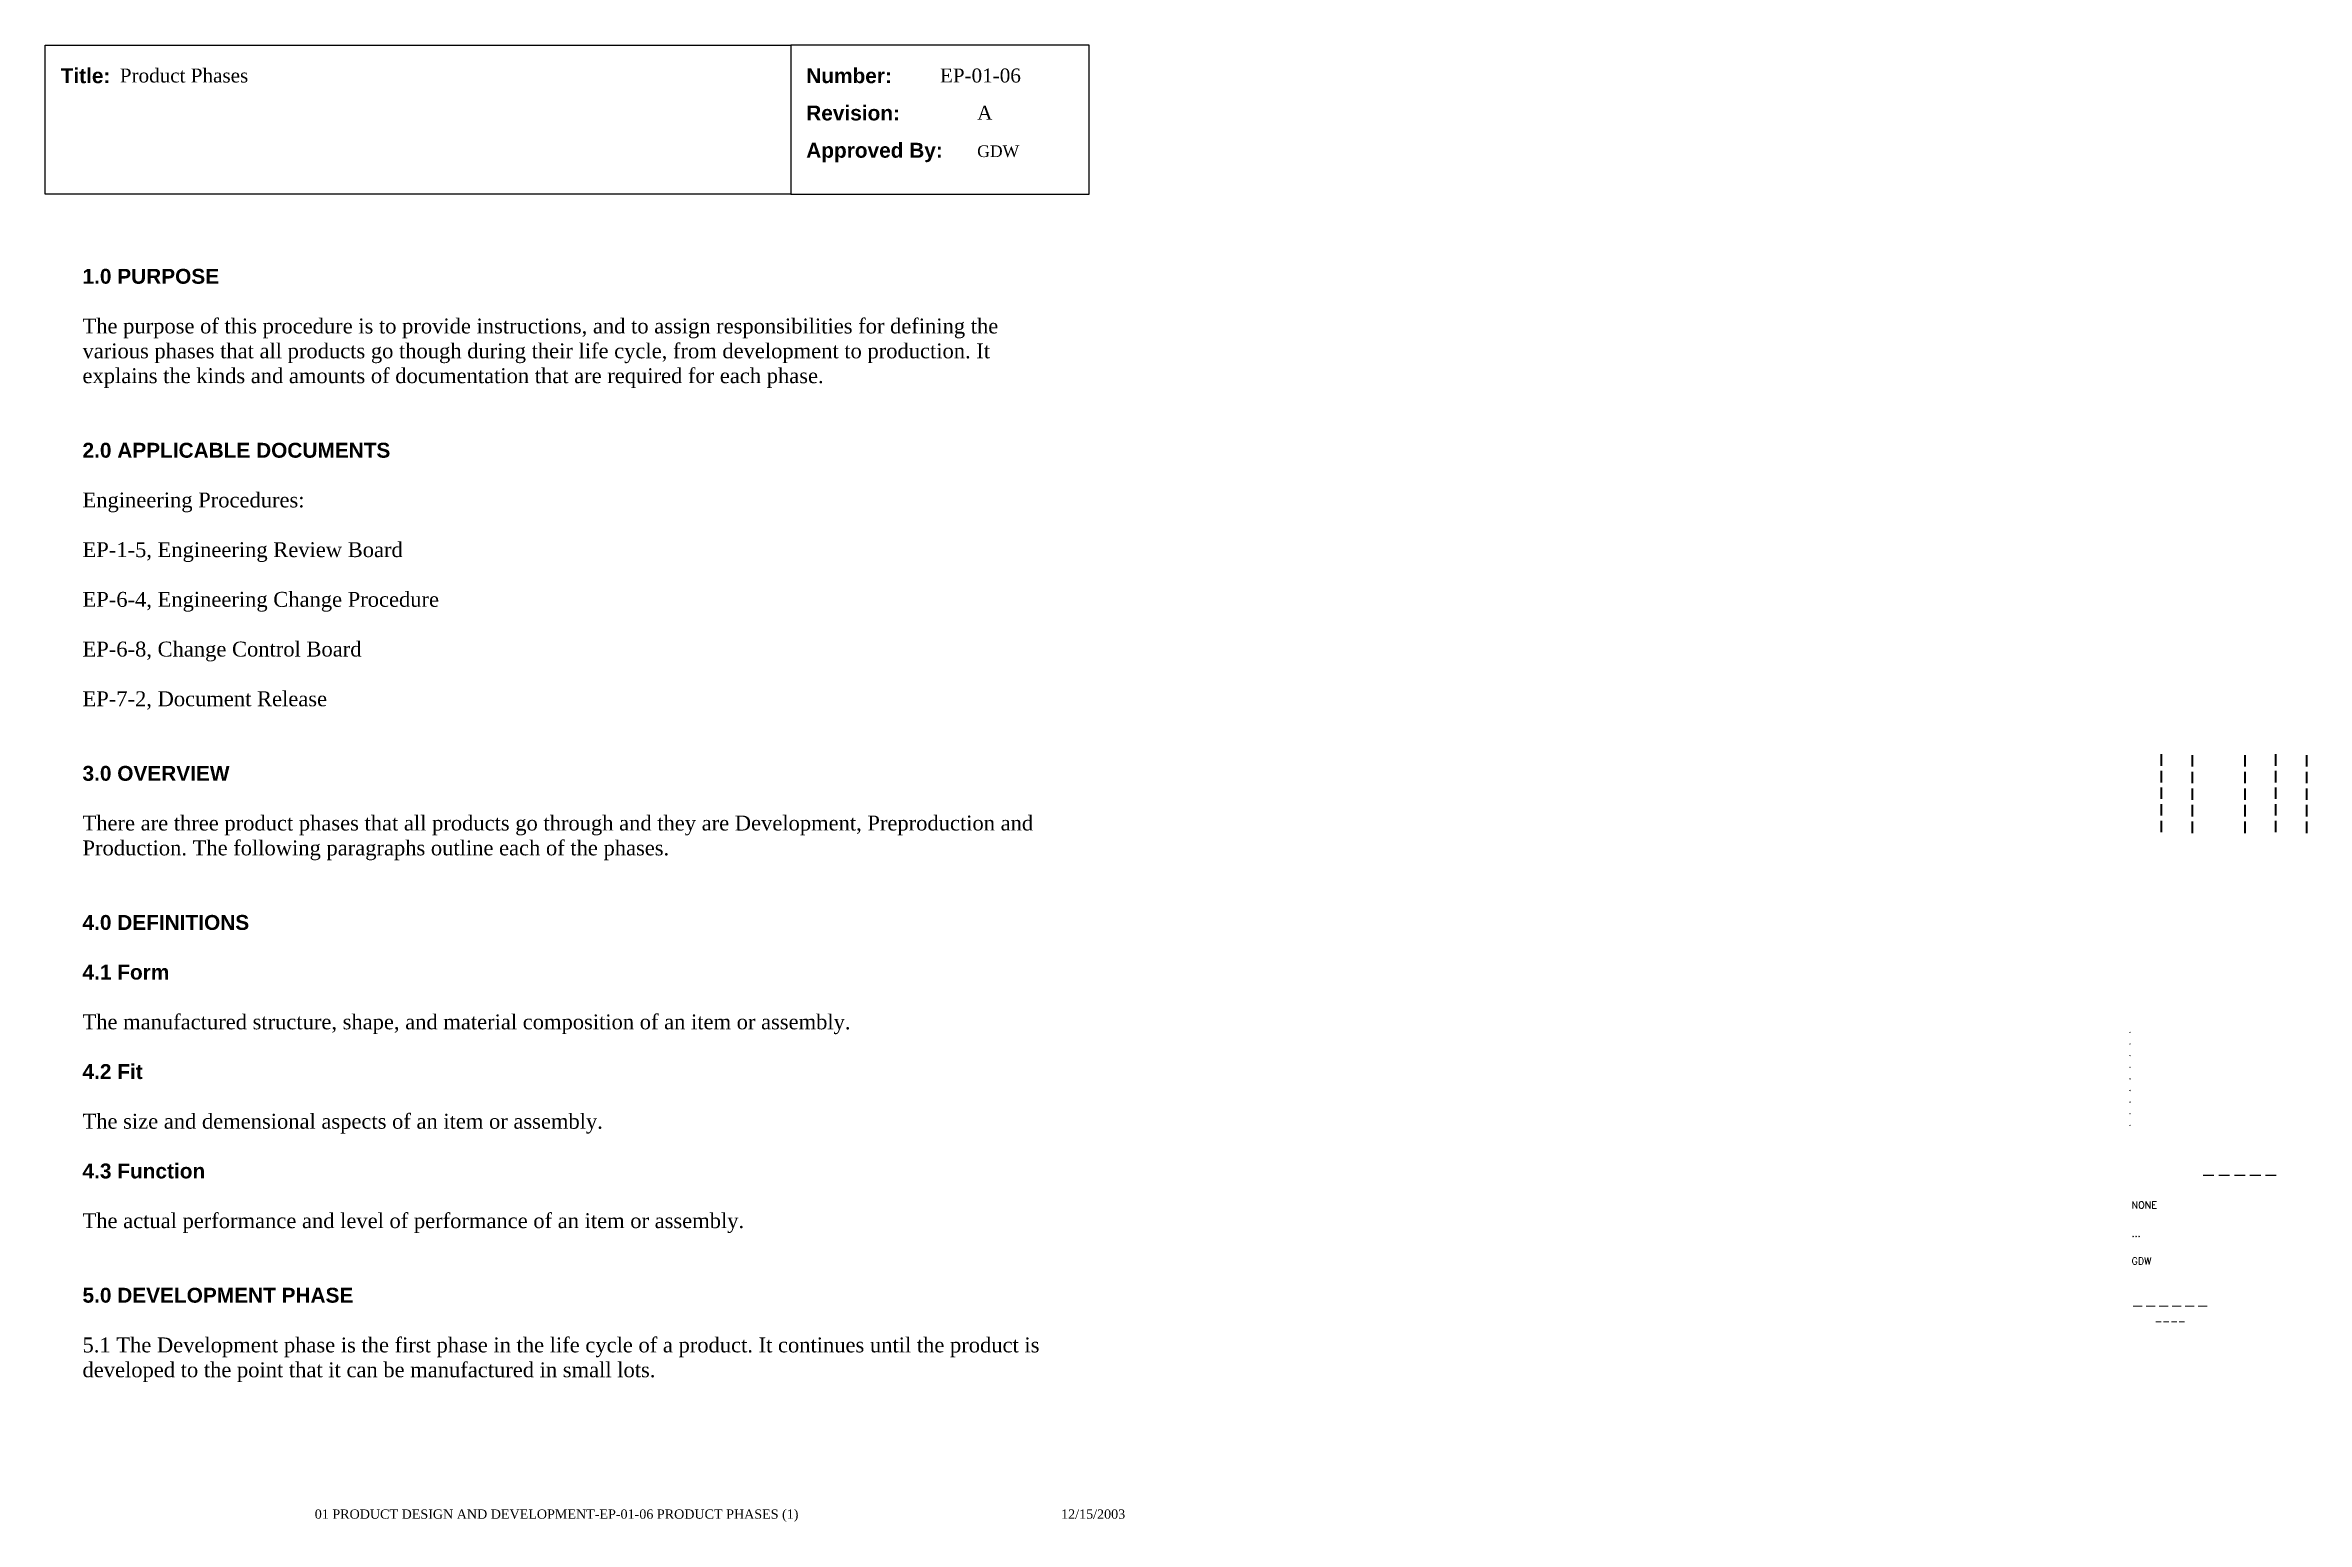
# Paper-space layout 'EP-01-06 Product Phases (1)' of a CAD drawing. Header units: inches. Extents: x 1 to 31.3, y 0.2 to 20.
import ezdxf
from ezdxf.enums import TextEntityAlignment as Align

# ---------------------------------------------------------------- set-up
doc = ezdxf.new("R2010")
doc.units = ezdxf.units.IN
doc.header["$MEASUREMENT"] = 0
doc.layers.add('TitleBlock_Attributes', color=40, linetype='Continuous', plot=False)
doc.layers.add('TitleBlock_Atts_Print', color=1, linetype='Continuous')
doc.styles.get("Standard").update_dxf_attribs({"font": 'simplex.shx'})
doc.styles.add('style1', font='TIMES.TTF')
doc.styles.add('styleAtt', font='TIMES.TTF')
doc.styles.add('TBBIGTEXT', font='complex.shx')

# ---------------------------------------------------------------- blocks, each defined once
blk = doc.blocks.new('Test1')
at = {"layer": 'TitleBlock_Attributes', "style": 'TBBIGTEXT', "width": 0.8}
for tag, p, height in [('SideLine1', (29.492, 9.408), 0.25), ('SideLine2', (29.906, 9.396), 0.25), ('SideLine3', (30.612, 9.396), 0.25), ('SideLine4', (31.026, 9.408), 0.25), ('SideLine5', (31.44, 9.396), 0.25), ('File-Layout', (28.803, 3.641), 0.125)]:
    blk.add_attdef(tag, p, '', height=height, rotation=90, dxfattribs=at)
at = {"layer": 'TitleBlock_Attributes'}
for tag, p, height in [('REV1', (28.947, 6.754), 0.0625), ('REV2', (28.947, 6.598), 0.0625), ('REV3', (28.947, 6.442), 0.0625), ('REV4', (28.947, 6.286), 0.0625), ('REV5', (28.947, 6.13), 0.0625), ('REV6', (28.947, 5.974), 0.0625), ('REV7', (28.947, 5.818), 0.0625), ('REV8', (28.947, 5.662), 0.0625), ('REV9', (28.947, 5.506), 0.0625), ('SCALE', (28.983, 4.394), 0.0938), ('INCHARGE', (28.983, 4.016), 0.0938), ('DRW', (28.983, 3.641), 0.0938)]:
    blk.add_attdef(tag, p, '', height=height, dxfattribs=at)
at = {"layer": 'TitleBlock_Attributes', "style": 'TBBIGTEXT'}
for tag, height, p in [('PROJNUM', 0.188, (30.434, 4.761)), ('DWG_NUM', 0.156, (31.168, 4.127)), ('CUSTOMER', 0.156, (29.501, 3.017)), ('LOCATION', 0.0938, (29.501, 2.835)), ('DESC_1', 0.188, (29.501, 2.412)), ('DESC_2', 0.188, (29.501, 2.1)), ('DESC_3', 0.188, (29.501, 1.787))]:
    blk.add_attdef(tag, text='', height=height, dxfattribs=at).set_placement(p, align=Align.CENTER)
at = {"layer": 'TitleBlock_Attributes'}
blk.add_attdef('DRW_DATE', text='', height=0.0938, dxfattribs=at).set_placement((31.149, 3.648), align=Align.CENTER)

psp = doc.layouts.new('EP-01-06 Product Phases (1)')

# ---------------------------------------------------------------- linework, layer by layer
for points in [[(1, 20), (11, 20), (11, 18), (1, 18)], [(11, 18), (15, 18), (15, 20), (11, 20)]]:
    psp.add_lwpolyline(points, close=True)

# ---------------------------------------------------------------- block references
ref = psp.add_blockref('Test1', (0, 0))
ref.add_attrib('CUSTOMER', '------', dxfattribs={"layer": 'TitleBlock_Attributes', "height": 0.1562, "style": 'TBBIGTEXT'}).set_placement((29.501, 3.017), align=Align.CENTER)
ref.add_attrib('LOCATION', '----', dxfattribs={"layer": 'TitleBlock_Attributes', "height": 0.0938, "style": 'TBBIGTEXT'}).set_placement((29.501, 2.835), align=Align.CENTER)
ref.add_attrib('DESC_1', 'Product Phases', (2, 19.5), dxfattribs={"layer": 'TitleBlock_Atts_Print', "height": 0.1875, "style": 'styleAtt'})
ref.add_attrib('DESC_2', 'EP-01-06', (13, 19.5), dxfattribs={"layer": 'TitleBlock_Atts_Print', "height": 0.1875, "style": 'styleAtt'})
ref.add_attrib('DESC_3', 'A', (13.5, 19), dxfattribs={"layer": 'TitleBlock_Atts_Print', "height": 0.188, "style": 'styleAtt'})
ref.add_attrib('PROJNUM', '-----', dxfattribs={"layer": 'TitleBlock_Attributes', "height": 0.1875, "style": 'TBBIGTEXT'}).set_placement((30.434, 4.761), align=Align.CENTER)
ref.add_attrib('DWG_NUM', 'GDW', (13.5, 18.5), dxfattribs={"layer": 'TitleBlock_Atts_Print', "height": 0.1562, "style": 'styleAtt'})
ref.add_attrib('DRW_DATE', '12/15/2003', dxfattribs={"layer": 'TitleBlock_Atts_Print', "height": 0.125, "style": 'styleAtt'}).set_placement((15.055, 0.232), align=Align.CENTER)
ref.add_attrib('DRW', 'GDW', (28.983, 3.641), dxfattribs={"layer": 'TitleBlock_Attributes', "height": 0.0938})
ref.add_attrib('INCHARGE', '...', (28.983, 4.016), dxfattribs={"layer": 'TitleBlock_Attributes', "height": 0.0938})
ref.add_attrib('SCALE', 'NONE', (28.983, 4.394), dxfattribs={"layer": 'TitleBlock_Attributes', "height": 0.0938})
ref.add_attrib('REV1', '.', (28.947, 6.754), dxfattribs={"layer": 'TitleBlock_Attributes', "height": 0.0625})
ref.add_attrib('REV2', '.', (28.947, 6.598), dxfattribs={"layer": 'TitleBlock_Attributes', "height": 0.0625})
ref.add_attrib('REV3', '.', (28.947, 6.442), dxfattribs={"layer": 'TitleBlock_Attributes', "height": 0.0625})
ref.add_attrib('REV4', '.', (28.947, 6.286), dxfattribs={"layer": 'TitleBlock_Attributes', "height": 0.0625})
ref.add_attrib('REV5', '.', (28.947, 6.13), dxfattribs={"layer": 'TitleBlock_Attributes', "height": 0.0625})
ref.add_attrib('REV6', '.', (28.947, 5.974), dxfattribs={"layer": 'TitleBlock_Attributes', "height": 0.0625})
ref.add_attrib('REV7', '.', (28.947, 5.818), dxfattribs={"layer": 'TitleBlock_Attributes', "height": 0.0625})
ref.add_attrib('REV8', '.', (28.947, 5.662), dxfattribs={"layer": 'TitleBlock_Attributes', "height": 0.0625})
ref.add_attrib('REV9', '.', (28.947, 5.506), dxfattribs={"layer": 'TitleBlock_Attributes', "height": 0.0625})
ref.add_attrib('SideLine1', '-----', (29.492, 9.408), dxfattribs={"layer": 'TitleBlock_Attributes', "height": 0.25, "rotation": 90, "style": 'TBBIGTEXT', "width": 0.8})
ref.add_attrib('SideLine2', '-----', (29.906, 9.396), dxfattribs={"layer": 'TitleBlock_Attributes', "height": 0.25, "rotation": 90, "style": 'TBBIGTEXT', "width": 0.8})
ref.add_attrib('SideLine3', '-----', (30.612, 9.396), dxfattribs={"layer": 'TitleBlock_Attributes', "height": 0.25, "rotation": 90, "style": 'TBBIGTEXT', "width": 0.8})
ref.add_attrib('SideLine4', '-----', (31.026, 9.408), dxfattribs={"layer": 'TitleBlock_Attributes', "height": 0.25, "rotation": 90, "style": 'TBBIGTEXT', "width": 0.8})
ref.add_attrib('SideLine5', '-----', (31.44, 9.396), dxfattribs={"layer": 'TitleBlock_Attributes', "height": 0.25, "rotation": 90, "style": 'TBBIGTEXT', "width": 0.8})
ref.add_attrib('File-Layout', '01 PRODUCT DESIGN AND DEVELOPMENT-EP-01-06 PRODUCT PHASES (1)', dxfattribs={"layer": 'TitleBlock_Atts_Print', "height": 0.125, "style": 'styleAtt'}).set_placement((7.859, 0.232), align=Align.CENTER)

# ---------------------------------------------------------------- texts
at = {"color": 5, "char_height": 0.2, "width": 2, "attachment_point": 1, "line_spacing_factor": 1.5, "style": 'style1'}
for s, insert in [('{\\fArial|b1|i0|c0|p34;Title:}', (1.207, 19.691)), ('{\\fArial|b1|i0|c0|p34;Number:\\PRevision:\\PApproved By:}', (11.207, 19.691))]:
    psp.add_mtext(s, dxfattribs=dict(at, insert=insert))
at = {"color": 5, "insert": (1.5, 17), "char_height": 0.2, "width": 13, "attachment_point": 1, "style": 'style1'}
psp.add_mtext('{\\fArial|b1|i0|c0|p34;1.0 PURPOSE\\P\\P}The purpose of this procedure is to provide instructions, and to assign responsibilities for defining the various phases that all products go though during their life cycle, from development to production. It explains the kinds and amounts of documentation that are required for each phase.\\P\\P\\P{\\fArial|b1|i0|c0|p34;2.0 APPLICABLE DOCUMENTS\\P\\P}Engineering Procedures:\\P\\PEP-1-5, Engineering Review Board\\P\\PEP-6-4, Engineering Change Procedure\\P\\PEP-6-8, Change Control Board\\P\\PEP-7-2, Document Release\\P\\P\\P{\\fArial|b1|i0|c0|p34;3.0 OVERVIEW\\P\\P}There are three product phases that all products go through and they are Development, Preproduction and Production. The following paragraphs outline each of the phases.\\P\\P\\P{\\fArial|b1|i0|c0|p34;4.0 DEFINITIONS\\P\\P4.1 Form\\P\\P}The manufactured structure, shape, and material composition of an item or assembly.\\P\\P{\\fArial|b1|i0|c0|p34;4.2 Fit\\P\\P}The size and demensional aspects of an item or assembly.\\P\\P{\\fArial|b1|i0|c0|p34;4.3 Function\\P\\P}The actual performance and level of performance of an item or assembly.\\P\\P\\P{\\fArial|b1|i0|c0|p34;5.0 DEVELOPMENT PHASE\\P\\P}5.1 The Development phase is the first phase in the life cycle of a product. It continues until the product is developed to the point that it can be manufactured in small lots.', dxfattribs=at)

doc.saveas('drawing.dxf')
